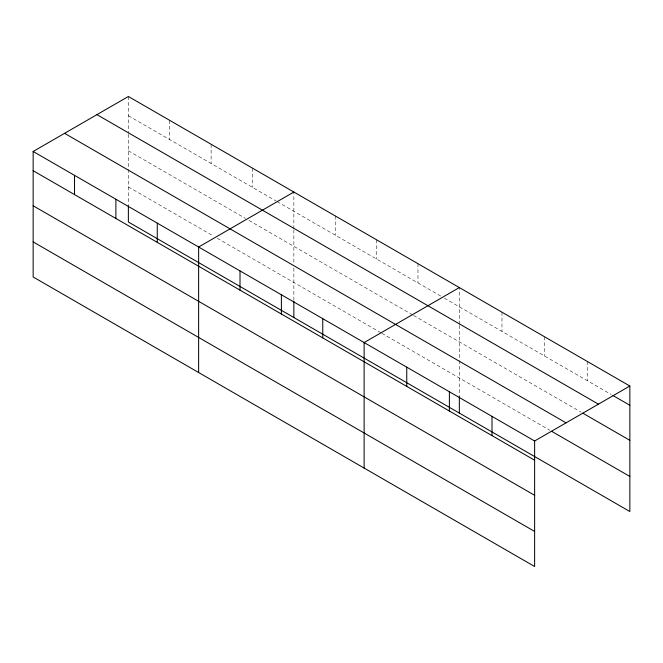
<?xml version="1.0" encoding="UTF-8"?>
<svg xmlns="http://www.w3.org/2000/svg" width="663" height="663" viewBox="0 0 663 663"><rect width="100%" height="100%" fill="white"/><g stroke="black" fill="none" stroke-linecap="round" stroke-linejoin="round"><path stroke-width="0.5" stroke-dasharray="3.31 2.49" d="M293.858 229.846L293.858 263.899M293.858 228.81L293.858 192.038M459.343 325.384L459.343 359.437M459.343 324.356L459.343 287.585M128.373 115.735L276.256 201.113M277.134 201.618L440.862 296.146M444.384 298.176L611.203 394.493M128.373 150.799L245.443 218.392M248.965 220.423L412.693 314.95M413.571 315.464L581.012 412.129M128.373 186.933L213.751 236.227M217.273 238.266L381.001 332.793M381.88 333.298L549.925 430.32M587.227 361.41L587.227 380.645M544.596 336.804L544.596 356.039M501.974 312.19L501.974 331.425M459.343 360.473L459.343 396.59M417.972 263.7L417.972 282.935M376.601 239.815L376.601 259.051M335.229 215.923L335.229 235.158M293.858 268.026L293.858 300.016M252.487 168.153L252.487 187.389M211.116 144.269L211.116 163.504M169.745 120.384L169.745 139.62M128.373 96.491L128.373 133.263M128.373 134.299L128.373 168.352M128.373 169.38L128.373 204.469"/><path stroke-width="0.99" d="M33.15 151.471L534.627 440.994L534.627 566.509L33.15 276.977L33.15 151.471L128.373 96.491L629.85 386.023L629.85 511.529L128.373 222.006L128.373 205.497M293.858 192.038L198.635 247.017L198.635 372.523M459.343 287.585L364.128 342.556L364.128 468.061M534.627 440.994L629.85 386.023M612.977 395.521L629.85 405.259M96.947 114.641L598.424 404.165M582.785 413.157L629.85 440.331M64.576 133.329L566.053 422.853M551.699 431.34L629.85 476.457M33.15 170.706L534.627 460.23M33.15 205.779L534.627 495.302M33.15 241.904L534.627 531.436M492.004 416.389L492.004 435.624M459.343 396.59L459.343 413.09M449.381 391.775L449.381 411.01M406.75 367.169L406.75 386.405M322.757 318.671L322.757 337.906M293.858 301.043L293.858 317.544M281.385 294.786L281.385 314.022M240.014 270.902L240.014 290.137M157.264 223.124L157.264 242.368M115.892 199.24L115.892 218.475M74.521 175.355L74.521 194.591"/></g></svg>
